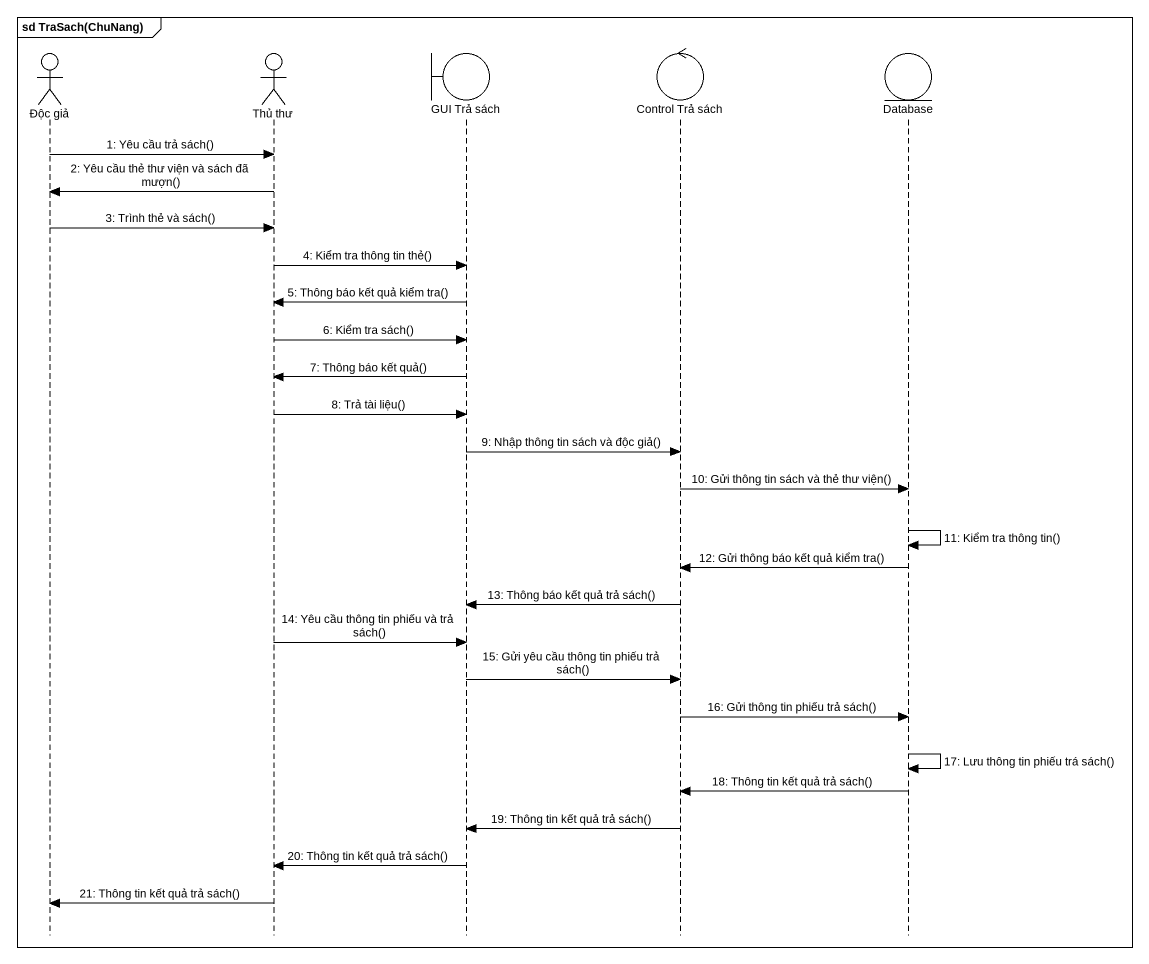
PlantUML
@startuml
mainframe sd TraSach(ChuNang)
hide footbox
actor "Độc giả" as Độc_giả
actor "Thủ thư" as Thủ_thư
boundary "GUI Trả sách" as GUI_Trả_sách
control "Control Trả sách" as Control_Trả_sách
entity "Database" as Database_

Độc_giả -> Thủ_thư : 1: Yêu cầu trả sách()
Thủ_thư -> Độc_giả : 2: Yêu cầu thẻ thư viện và sách đã mượn()
Độc_giả -> Thủ_thư : 3: Trình thẻ và sách()
Thủ_thư -> GUI_Trả_sách : 4: Kiểm tra thông tin thẻ()
GUI_Trả_sách -> Thủ_thư : 5: Thông báo kết quả kiểm tra()
Thủ_thư -> GUI_Trả_sách : 6: Kiểm tra sách()
GUI_Trả_sách -> Thủ_thư : 7: Thông báo kết quả()
Thủ_thư -> GUI_Trả_sách : 8: Trả tài liệu()
GUI_Trả_sách -> Control_Trả_sách : 9: Nhập thông tin sách và độc giả()
Control_Trả_sách -> Database_ : 10: Gửi thông tin sách và thẻ thư viện()
Database_ -> Database_ : 11: Kiểm tra thông tin()
Database_ -> Control_Trả_sách : 12: Gửi thông báo kết quả kiểm tra()
Control_Trả_sách -> GUI_Trả_sách : 13: Thông báo kết quả trả sách()
Thủ_thư -> GUI_Trả_sách : 14: Yêu cầu thông tin phiếu và trả sách()
GUI_Trả_sách -> Control_Trả_sách : 15: Gửi yêu cầu thông tin phiếu trả sách()
Control_Trả_sách -> Database_ : 16: Gửi thông tin phiếu trả sách()
Database_ -> Database_ : 17: Lưu thông tin phiếu trá sách()
Database_ -> Control_Trả_sách : 18: Thông tin kết quả trả sách()
Control_Trả_sách -> GUI_Trả_sách : 19: Thông tin kết quả trả sách()
GUI_Trả_sách -> Thủ_thư : 20: Thông tin kết quả trả sách()
Thủ_thư -> Độc_giả : 21: Thông tin kết quả trả sách()
@enduml
